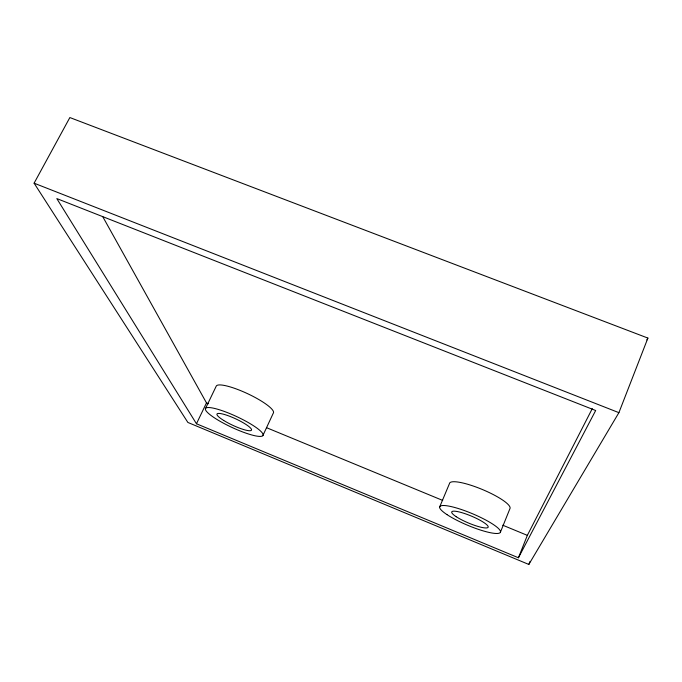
<?xml version="1.0" encoding="UTF-8"?>
<svg xmlns="http://www.w3.org/2000/svg" width="682" height="682" viewBox="0 0 682 682"><rect width="100%" height="100%" fill="white"/><g stroke="black" fill="none" stroke-linecap="round" stroke-linejoin="round"><path stroke-width="1.02" d="M618.906 412.661L647.9 338.076L69.854 117.551L34.1 183.185L187.882 422.456L528.823 564.449L618.906 412.661L34.1 183.185M528.823 564.449L529.999 561.499M518.431 557.765L595.676 410.513L56.802 198.573L196.459 423.761L518.431 557.765L527.348 535.361L592.283 408.612M500.409 532.224L510.017 508.44A32.753 6.863 22.7 0 0 481.535 489.156A32.753 6.863 22.7 0 0 449.464 483.598L439.617 507.067M262.834 435.662A31.739 5.908 25 0 0 223.423 411.118A31.739 5.908 25 0 0 216.467 419.149A31.739 5.908 25 0 0 262.834 435.662L273.252 413.232A31.585 6.479 25.1 0 0 248.393 394.06A31.585 6.479 25.1 0 0 216.245 386.123L205.487 408.535M196.459 423.761L206.484 402.9L102.905 216.944M646.86 339.934L647.9 338.076M206.484 402.9L208.453 403.71M266.526 427.682L442.703 500.418M502.745 525.2L527.348 535.361M446.974 514.612A32.915 6.257 22.8 0 0 498.781 533.298A32.915 6.257 22.8 0 0 464.399 510.571A32.915 6.257 22.8 0 0 446.974 514.612M456.224 516.709A19.744 3.751 22.8 0 0 487.246 527.825A19.744 3.751 22.8 0 0 466.377 514.143A19.744 3.751 22.8 0 0 456.224 516.709M223.705 420.462A19.045 3.546 25 0 0 251.411 430.257A19.045 3.546 25 0 0 227.592 415.508A19.045 3.546 25 0 0 223.705 420.462"/></g></svg>
